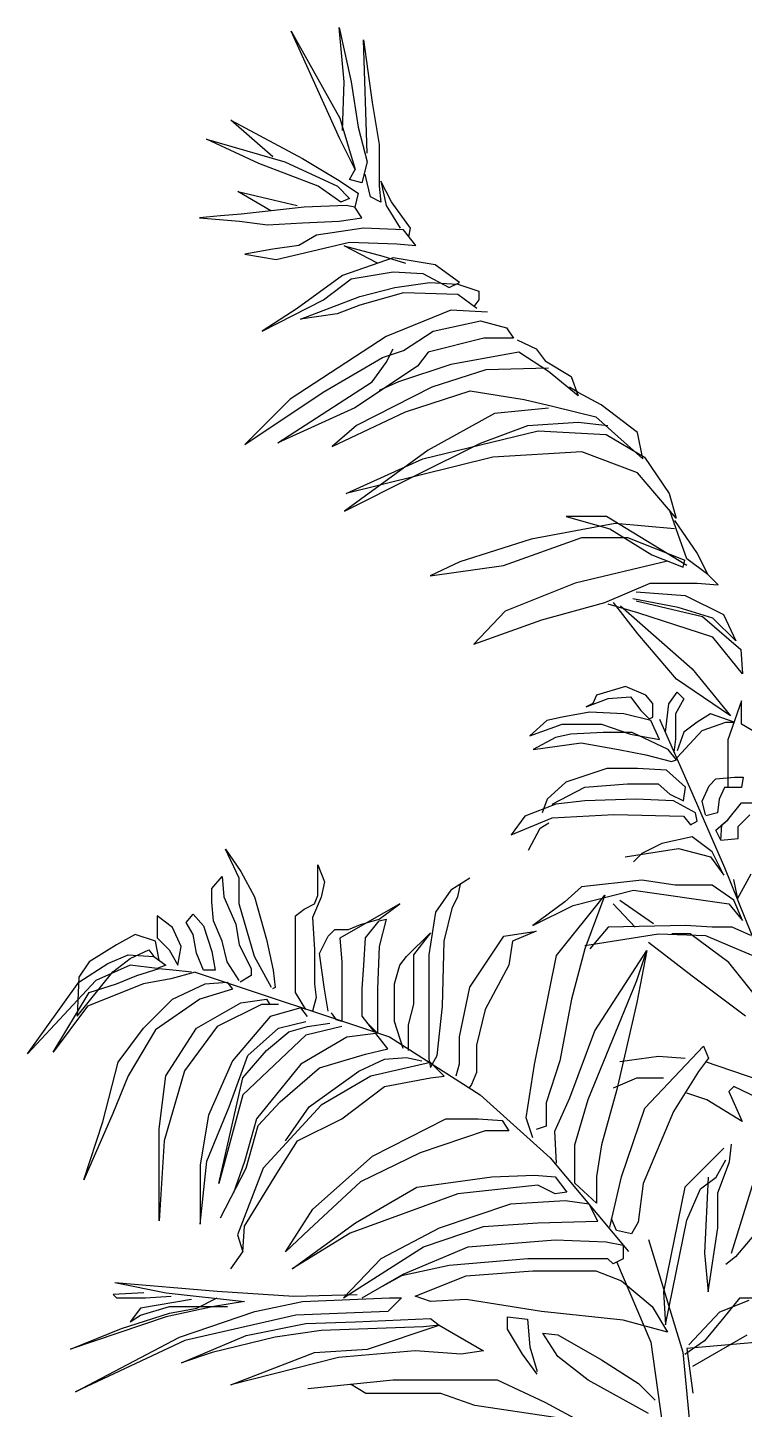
# Model space of a CAD drawing. Header units: millimetres. Extents: x 12377 to 30673, y 89761 to 101952.
# Drawn here: x 28134 to 28419, y 100375 to 100923 of the extents above; entities that cross this region are included whole.
import ezdxf

# ---------------------------------------------------------------- set-up
doc = ezdxf.new("R2010")
doc.units = ezdxf.units.MM

# ---------------------------------------------------------------- blocks, each defined once
blk = doc.blocks.new('A$C6C1516BF')
at = {"linetype": 'ByBlock'}
for p, q in [((132.1, 1134.16), (136.95, 1112.73)), ((134.18, 1112.73), (132.1, 1134.16)), ((113.04, 1132.81), (132.4, 1098.21)), ((132.4, 1090.06), (113.04, 1132.81)), ((143.18, 1084.38), (141.79, 1129.32)), ((141.79, 1129.32), (145.25, 1104.43)), ((133.48, 1093.37), (134.18, 1112.73)), ((136.95, 1112.73), (139.71, 1094.75)), ((145.25, 1104.43), (148.02, 1087.84)), ((105.79, 1083), (89.18, 1097.52)), ((89.18, 1097.52), (117.56, 1082.31)), ((132.4, 1098.21), (138.52, 1077.85)), ((139.71, 1094.75), (143.18, 1080.92)), ((79.49, 1089.91), (110.64, 1080.92)), ((100.26, 1080.23), (79.49, 1089.91)), ((138.52, 1077.85), (132.4, 1090.06)), ((148.02, 1087.84), (148.02, 1071.25)), ((123.79, 1071.25), (100.26, 1080.23)), ((110.64, 1080.92), (131.41, 1071.25)), ((117.56, 1082.31), (131.41, 1074.01)), ((143.18, 1080.92), (141.1, 1072.63)), ((131.41, 1074.01), (139.71, 1068.48)), ((136.25, 1074.01), (138.52, 1077.85)), ((141.1, 1072.63), (136.25, 1074.01)), ((143.18, 1072.63), (142.48, 1076.09)), ((105.07, 1061.58), (91.92, 1069.18)), ((91.92, 1069.18), (106.46, 1065.72)), ((132.79, 1065.02), (123.79, 1071.25)), ((131.41, 1071.25), (136.25, 1066.41)), ((139.71, 1068.48), (138.33, 1062.95)), ((144.56, 1067.1), (143.18, 1072.63)), ((148.02, 1071.25), (148.71, 1065.02)), ((152.84, 1065.03), (148.68, 1073.33)), ((148.68, 1073.33), (150.76, 1063.65)), ((118.26, 1062.95), (93.33, 1060.18)), ((106.46, 1065.72), (115.46, 1063.65)), ((134.87, 1063.64), (118.26, 1062.95)), ((136.25, 1066.41), (132.79, 1065.02)), ((138.33, 1062.95), (134.87, 1063.64)), ((141.1, 1058.8), (138.33, 1062.95)), ((148.71, 1065.02), (144.56, 1067.1)), ((150.76, 1063.65), (156.3, 1054.66)), ((160.45, 1054.66), (152.84, 1065.03)), ((85.03, 1059.49), (76.72, 1058.8)), ((76.72, 1058.8), (92.64, 1057.42)), ((93.33, 1060.18), (85.03, 1059.49)), ((92.64, 1057.42), (103.72, 1056.04)), ((117.56, 1056.73), (132.1, 1057.42)), ((132.1, 1057.42), (141.1, 1058.8)), ((103.72, 1056.04), (117.56, 1056.73)), ((123.1, 1051.89), (116.18, 1047.74)), ((141.79, 1054.65), (123.1, 1051.89)), ((157.71, 1053.96), (141.79, 1054.65)), ((162.56, 1047.74), (157.71, 1053.96)), ((159.76, 1051.21), (160.45, 1054.66)), ((105.79, 1046.36), (94.72, 1044.28)), ((116.18, 1047.74), (105.79, 1046.36)), ((118.95, 1044.97), (136.25, 1049.12)), ((147.32, 1040.77), (134.17, 1047.69)), ((134.17, 1047.69), (149.4, 1043.54)), ((136.25, 1049.12), (154.94, 1048.43)), ((154.94, 1048.43), (162.56, 1047.74)), ((94.72, 1044.28), (107.18, 1042.21)), ((107.18, 1042.21), (118.95, 1044.97)), ((153.55, 1042.85), (133.48, 1035.93)), ((149.4, 1043.54), (158.4, 1040.77)), ((170.17, 1040.08), (153.55, 1042.85)), ((133.48, 1035.93), (115.48, 1022.8)), ((136.94, 1034.55), (153.55, 1037.31)), ((153.55, 1037.31), (165.32, 1036.62)), ((165.32, 1036.62), (175.71, 1031.09)), ((179.86, 1033.17), (170.17, 1040.08)), ((125.86, 1026.25), (136.94, 1034.55)), ((140.38, 1027.61), (154.23, 1031.07)), ((154.23, 1031.07), (168.07, 1033.14)), ((168.07, 1033.14), (179.15, 1032.45)), ((175.71, 1031.09), (179.86, 1033.17)), ((179.15, 1032.45), (187.46, 1029.69)), ((101.64, 1013.81), (125.86, 1026.25)), ((116.85, 1018.62), (140.38, 1027.61)), ((157.69, 1028.99), (140.38, 1024.15)), ((179.15, 1028.3), (157.69, 1028.99)), ((186.76, 1022.77), (179.15, 1028.3)), ((187.46, 1026.23), (185.57, 1023.64)), ((187.46, 1029.69), (187.46, 1026.23)), ((115.48, 1022.8), (101.64, 1013.81)), ((131.38, 1020.7), (116.85, 1018.62)), ((140.38, 1024.15), (131.38, 1020.7)), ((176.38, 1022.08), (150.77, 1011.71)), ((190.92, 1021.39), (176.38, 1022.08)), ((157.69, 1006.18), (169.46, 1013.78)), ((169.46, 1013.78), (188.15, 1017.93)), ((188.15, 1017.93), (198.53, 1015.17)), ((198.53, 1015.17), (201.3, 1011.02)), ((150.77, 1011.71), (112.69, 986.82)), ((189.53, 1011.02), (167.38, 1005.49)), ((201.3, 1011.02), (189.53, 1011.02)), ((202.69, 1010.33), (210.3, 1006.87)), ((125.85, 989.59), (149.38, 1003.41)), ((149.38, 1003.41), (157.69, 1006.18)), ((150.77, 1001.34), (153.54, 1006.87)), ((167.38, 1005.49), (163.23, 999.96)), ((203.38, 1005.49), (176.38, 1000.65)), ((215.15, 997.88), (203.38, 1005.49)), ((210.3, 1006.87), (213.76, 1002.03)), ((163.23, 999.96), (138.31, 983.36)), ((145.23, 993.73), (150.77, 1001.34)), ((176.38, 1000.65), (155.61, 993.73)), ((190.28, 998.49), (168.82, 991.57)), ((215.2, 999.18), (190.28, 998.49)), ((213.76, 1002.03), (224.15, 995.81)), ((226.91, 988.2), (215.15, 997.88)), ((107.85, 969.54), (145.23, 993.73)), ((168.82, 991.57), (139.05, 976.36)), ((155.61, 993.73), (148, 990.28)), ((226.97, 989.5), (223.51, 991.57)), ((224.15, 995.81), (226.91, 988.2)), ((94.69, 968.84), (125.85, 989.59)), ((112.69, 986.82), (94.69, 968.84)), ((158.43, 981.89), (184.05, 990.19)), ((184.05, 990.19), (205.51, 986.73)), ((205.51, 986.73), (217.28, 983.97)), ((235.97, 984.66), (226.97, 989.5)), ((138.31, 983.36), (107.85, 969.54)), ((129.36, 968.07), (158.43, 981.89)), ((193.74, 981.2), (167.43, 966.68)), ((215.2, 983.28), (193.74, 981.2)), ((217.28, 983.97), (233.89, 979.82)), ((250.5, 973.6), (235.97, 984.66)), ((139.05, 976.36), (129.36, 968.07)), ((188.2, 969.45), (206.89, 976.36)), ((206.89, 976.36), (226.97, 977.75)), ((226.97, 977.75), (238.73, 976.36)), ((233.89, 979.82), (252.58, 963.23)), ((165.36, 963.23), (211.04, 974.29)), ((211.04, 974.29), (238.04, 972.91)), ((238.04, 972.91), (253.27, 963.92)), ((252.58, 963.23), (250.5, 973.6)), ((167.43, 966.68), (134.21, 942.49)), ((161.9, 956.31), (188.2, 969.45)), ((228.35, 965.99), (193.05, 963.92)), ((250.5, 957.7), (228.35, 965.99)), ((193.05, 963.92), (134.9, 949.4)), ((134.9, 949.4), (165.36, 963.23)), ((253.27, 963.92), (262.96, 949.4)), ((134.21, 942.49), (161.9, 956.31)), ((265.73, 939.72), (250.5, 957.7)), ((262.96, 949.4), (265.73, 939.72)), ((266.55, 933.25), (263.09, 942.93)), ((241.56, 937.54), (208.33, 931.32)), ((238.1, 940.31), (222.18, 940.31)), ((222.18, 940.31), (239.48, 935.47)), ((269.94, 920.95), (238.1, 940.31)), ((265.1, 935.47), (241.56, 937.54)), ((265.16, 938.78), (274.16, 925.64)), ((208.33, 931.32), (179.95, 922.33)), ((197.26, 920.95), (228.41, 932.01)), ((228.41, 932.01), (246.41, 932.01)), ((239.48, 935.47), (256.1, 925.1)), ((246.41, 932.01), (269.25, 923.02)), ((270.01, 923.57), (266.55, 933.25)), ((179.95, 922.33), (168.18, 916.8)), ((168.18, 916.8), (197.26, 920.95)), ((262.33, 922.68), (225.68, 913.88)), ((256.1, 925.1), (268.56, 920.26)), ((268.56, 920.26), (269.25, 923.02)), ((278.32, 917.35), (270.01, 923.57)), ((274.16, 925.64), (278.32, 917.35)), ((282.45, 913.19), (278.32, 917.35)), ((225.68, 913.88), (197.99, 902.82)), ((237.45, 906.28), (255.45, 913.88)), ((249.91, 910.42), (269.3, 909.04)), ((255.45, 913.88), (274.14, 913.88)), ((274.14, 913.88), (282.45, 913.19)), ((212.53, 899.36), (237.45, 906.28)), ((250.61, 902.13), (238.84, 905.58)), ((250.61, 893.83), (240.91, 906.28)), ((243.68, 904.89), (272.07, 880)), ((266.53, 904.2), (248.53, 907.66)), ((249.91, 906.97), (276.22, 900.75)), ((280.37, 900.05), (266.53, 904.2)), ((269.3, 909.04), (284.53, 901.44)), ((197.99, 902.82), (185.53, 889.68)), ((185.53, 889.68), (212.53, 899.36)), ((280.37, 892.45), (250.61, 902.13)), ((276.22, 900.75), (291.45, 887.61)), ((289.37, 891.07), (280.37, 900.05)), ((284.53, 901.44), (289.37, 891.07)), ((265.84, 875.86), (250.61, 893.83)), ((292.14, 877.93), (280.37, 892.45)), ((291.45, 887.61), (292.14, 877.93)), ((272.07, 880), (287.29, 861.34)), ((245.64, 872.94), (234.14, 869.56)), ((253.76, 869.56), (245.64, 872.94)), ((287.29, 861.34), (265.84, 875.86)), ((230.08, 864.83), (238.87, 868.21)), ((232.79, 866.18), (230.08, 864.83)), ((234.14, 869.56), (232.79, 866.18)), ((238.87, 868.21), (247.67, 868.89)), ((247.67, 868.89), (251.73, 863.48)), ((256.47, 866.18), (253.76, 869.56)), ((256.47, 860.78), (256.47, 866.18)), ((261.51, 854.77), (262.84, 866.05)), ((262.84, 866.05), (266.17, 870.7)), ((268.82, 868.04), (265.5, 862.07)), ((266.17, 870.7), (268.82, 868.04)), ((291.65, 867.21), (286.25, 851.82)), ((291.65, 857.97), (291.65, 867.21)), ((220.61, 860.78), (214.52, 859.43)), ((231.43, 862.8), (220.61, 860.78)), ((244.96, 862.13), (231.43, 862.8)), ((255.79, 859.43), (244.96, 862.13)), ((251.73, 863.48), (255.11, 860.1)), ((255.11, 860.1), (256.47, 860.78)), ((265.5, 862.07), (265.5, 852.12)), ((279.45, 862.07), (274.14, 858.75)), ((288.75, 858.75), (279.45, 862.07)), ((214.52, 859.43), (207.75, 853.34)), ((207.75, 853.34), (220.61, 858.07)), ((220.61, 858.07), (236.17, 858.07)), ((236.85, 854.7), (223.99, 854.02)), ((236.17, 858.07), (247.67, 854.02)), ((248.35, 854.7), (236.85, 854.7)), ((262.56, 847.94), (248.35, 854.7)), ((259.17, 851.99), (255.79, 859.43)), ((259.18, 859.97), (272.03, 830.91)), ((266.17, 844.82), (276.13, 855.44)), ((268.82, 854.77), (266.17, 847.47)), ((274.14, 858.75), (268.82, 854.77)), ((276.13, 855.44), (285.43, 858.75)), ((285.43, 858.75), (288.75, 858.75)), ((300.89, 852.58), (291.65, 857.97)), ((217.9, 852.67), (209.1, 847.94)), ((209.1, 847.94), (228.05, 850.64)), ((223.99, 854.02), (217.9, 852.67)), ((228.05, 850.64), (242.93, 847.94)), ((247.67, 854.02), (259.17, 851.99)), ((265.5, 852.12), (264.84, 846.81)), ((286.25, 851.82), (286.25, 833.35)), ((242.93, 847.94), (253.76, 845.91)), ((253.76, 845.91), (263.91, 843.21)), ((265.94, 843.88), (262.56, 847.94)), ((263.91, 843.21), (265.94, 843.88)), ((238.29, 840.46), (222.05, 835.05)), ((250.47, 840.46), (238.29, 840.46)), ((261.97, 839.79), (250.47, 840.46)), ((269.41, 833.03), (261.97, 839.79)), ((222.05, 835.05), (214.61, 828.3)), ((216.64, 826.27), (229.49, 833.03)), ((229.49, 833.03), (246.41, 834.38)), ((246.41, 834.38), (258.59, 834.38)), ((258.59, 834.38), (263.32, 830.32)), ((268.74, 827.62), (269.41, 833.03)), ((276.09, 827.53), (278.8, 833.61)), ((278.8, 833.61), (281.51, 836.32)), ((281.51, 836.32), (288.95, 836.99)), ((284.89, 832.94), (282.86, 828.21)), ((291.66, 832.94), (284.89, 832.94)), ((288.95, 836.99), (292.33, 836.99)), ((292.33, 836.99), (291.66, 832.94)), ((214.61, 828.3), (212.58, 822.89)), ((229.49, 827.62), (217.99, 826.27)), ((249.79, 828.3), (229.49, 827.62)), ((264.68, 827.62), (249.79, 828.3)), ((263.32, 830.32), (268.74, 827.62)), ((273.47, 822.89), (264.68, 827.62)), ((272.03, 830.91), (284.89, 801.18)), ((277.45, 822.12), (276.09, 827.53)), ((282.86, 828.21), (282.18, 822.8)), ((217.99, 826.27), (205.81, 821.54)), ((216.64, 820.86), (241, 822.22)), ((241, 822.22), (268.74, 821.54)), ((274.15, 819.51), (273.47, 822.89)), ((282.18, 822.8), (277.57, 821.65)), ((286.24, 820.1), (291.66, 826.85)), ((290.3, 817.39), (295.04, 822.12)), ((291.66, 826.85), (300.45, 826.85)), ((205.81, 821.54), (200.4, 814.11)), ((200.4, 814.11), (216.64, 820.86)), ((207.17, 808.03), (211.9, 816.81)), ((211.9, 816.81), (215.29, 818.84)), ((268.74, 821.54), (271.44, 818.16)), ((271.44, 818.16), (274.15, 819.51)), ((281.51, 816.04), (286.24, 820.1)), ((283.54, 811.99), (283.87, 818.07)), ((283.87, 818.07), (286.24, 820.1)), ((290.3, 812.66), (290.3, 817.39)), ((272.08, 813.39), (260.12, 810.73)), ((280.05, 807.41), (272.08, 813.39)), ((283.54, 811.99), (281.51, 816.04)), ((283.54, 811.99), (290.3, 812.66)), ((92.49, 796.92), (87.08, 808.41)), ((87.08, 808.41), (93.17, 799.62)), ((245.5, 805.42), (266.76, 808.74)), ((252.15, 806.75), (248.83, 803.43)), ((260.12, 810.73), (252.15, 806.75)), ((266.76, 808.74), (279.39, 805.42)), ((279.39, 805.42), (284.7, 798.12)), ((284.7, 798.12), (280.05, 807.41)), ((123.65, 790.13), (123.65, 802.29)), ((123.65, 802.29), (126.36, 795.53)), ((284.89, 801.18), (301.13, 761.31)), ((81.67, 792.87), (85.73, 797.6)), ((85.73, 797.6), (86.4, 789.49)), ((92.49, 786.79), (92.49, 796.92)), ((93.17, 799.62), (98.58, 789.49)), ((126.36, 795.53), (125.01, 789.45)), ((183.91, 796.94), (176.47, 792.21)), ((179.17, 789.51), (180.19, 794.58)), ((252.15, 796.13), (228.23, 793.48)), ((265.44, 794.14), (252.15, 796.13)), ((288.57, 796.41), (290.11, 788.71)), ((290.11, 788.71), (295.5, 798.72)), ((81.67, 787.46), (81.67, 792.87)), ((86.4, 789.49), (91.14, 778.68)), ((98.58, 789.49), (103.32, 772.6)), ((125.01, 789.45), (121.62, 781.34)), ((122.3, 786.75), (123.65, 790.13)), ((176.47, 792.21), (170.38, 783.43)), ((177.14, 785.46), (179.17, 789.51)), ((218.26, 766.27), (237.53, 790.16)), ((228.23, 793.48), (221.59, 787.51)), ((224.91, 786.18), (248.83, 792.15)), ((237.53, 790.16), (229.56, 768.93)), ((248.83, 792.15), (286.7, 786.84)), ((280.05, 794.14), (265.44, 794.14)), ((288.69, 788.17), (280.05, 794.14)), ((82.34, 780.03), (81.67, 787.46)), ((98.58, 765.84), (92.49, 786.79)), ((114.86, 782.02), (118.24, 784.72)), ((118.24, 784.72), (122.3, 786.75)), ((156.13, 786.75), (132.45, 773.23)), ((148.01, 780.67), (156.13, 786.75)), ((170.38, 783.43), (167.67, 766.54)), ((173.76, 771.94), (177.14, 785.46)), ((221.59, 787.51), (208.96, 778.22)), ((208.96, 778.22), (224.91, 786.18)), ((240.82, 786.79), (249.46, 777.5)), ((256.76, 778.83), (243.48, 788.12)), ((286.7, 786.84), (292.01, 780.21)), ((292.01, 780.21), (288.69, 788.17)), ((66.1, 777.33), (60.02, 782.06)), ((60.02, 782.06), (60.02, 773.27)), ((71.52, 779.35), (74.22, 782.73)), ((74.22, 774.62), (71.52, 779.35)), ((74.22, 782.73), (78.28, 778)), ((78.28, 778), (81.67, 767.87)), ((85.73, 771.92), (82.34, 780.03)), ((91.14, 778.68), (92.49, 770.57)), ((114.86, 774.59), (114.86, 782.02)), ((121.62, 781.34), (122.3, 768.5)), ((135.83, 776.61), (140.57, 778.64)), ((140.57, 778.64), (148.01, 780.67)), ((142.64, 773.29), (148.05, 780.05)), ((148.05, 780.05), (150.76, 780.73)), ((150.76, 780.73), (148.05, 769.91)), ((269.42, 778.22), (238.86, 777.55)), ((280.05, 777.55), (269.42, 778.22)), ((51.22, 774.62), (43.78, 770.57)), ((59.34, 771.92), (51.22, 774.62)), ((60.02, 773.27), (64.75, 768.54)), ((69.49, 769.89), (66.1, 777.33)), ((75.58, 767.19), (74.22, 774.62)), ((103.32, 772.6), (106.02, 760.43)), ((114.86, 762.42), (114.86, 774.59)), ((124.33, 767.15), (127.71, 773.91)), ((127.71, 773.91), (130.42, 776.61)), ((130.42, 776.61), (135.83, 776.61)), ((132.45, 773.23), (133.13, 763.77)), ((141.96, 762.48), (142.64, 773.29)), ((158.88, 765.86), (168.35, 775.32)), ((168.35, 775.32), (161.58, 766.54)), ((183.91, 753.7), (197.44, 773.97)), ((197.44, 773.97), (210.3, 776)), ((210.3, 776), (200.83, 771.94)), ((229.56, 770.26), (258.79, 774.9)), ((238.86, 777.55), (231.55, 768.93)), ((258.79, 774.9), (277.39, 774.24)), ((271.38, 774.85), (264.07, 774.85)), ((286.66, 763.57), (271.38, 774.85)), ((277.39, 774.24), (291.35, 768.26)), ((288.02, 777.55), (280.05, 777.55)), ((295.33, 774.24), (288.02, 777.55)), ((43.78, 770.57), (32.95, 763.81)), ((49.19, 765.16), (56.63, 768.54)), ((56.63, 768.54), (58.66, 765.84)), ((60.69, 764.49), (59.34, 771.92)), ((64.75, 768.54), (68.13, 762.46)), ((68.13, 762.46), (69.49, 769.89)), ((78.28, 760.43), (75.58, 767.19)), ((81.67, 767.87), (83.02, 760.43)), ((87.76, 763.81), (85.73, 771.92)), ((92.49, 770.57), (97.23, 761.11)), ((122.3, 768.5), (122.3, 754.99)), ((126.36, 752.96), (124.33, 767.15)), ((148.05, 769.91), (147.37, 753.02)), ((173.08, 746.26), (173.76, 771.94)), ((200.83, 771.94), (199.47, 762.48)), ((229.56, 768.93), (224.24, 749.02)), ((233.55, 736.41), (254.14, 768.26)), ((250.15, 756.32), (254.14, 768.26)), ((254.14, 768.26), (250.15, 747.69)), ((254.77, 771.53), (272.05, 758.26)), ((291.35, 768.26), (299.32, 764.95)), ((32.95, 763.81), (28.89, 757.73)), ((28.89, 755.7), (40.39, 763.13)), ((49.19, 762.46), (35.66, 756.38)), ((40.39, 763.13), (48.51, 766.51)), ((42.42, 759.76), (49.19, 765.16)), ((48.51, 766.51), (58.66, 765.84)), ((60.02, 761.11), (49.19, 762.46)), ((58.66, 765.84), (63.4, 762.46)), ((63.4, 762.46), (60.02, 761.11)), ((92.49, 756.38), (87.76, 763.81)), ((105.35, 753.67), (98.58, 765.84)), ((114.86, 751.61), (114.86, 762.42)), ((133.13, 763.77), (133.13, 748.91)), ((141.28, 753.02), (141.96, 762.48)), ((154.14, 755.05), (156.17, 762.48)), ((156.17, 762.48), (158.88, 765.86)), ((161.58, 766.54), (161.58, 755.72)), ((167.67, 766.54), (167.67, 743.56)), ((199.47, 762.48), (190, 744.91)), ((209.63, 723.14), (218.26, 766.27)), ((297.29, 750.3), (286.66, 763.57)), ((35.66, 756.38), (8.59, 727.32)), ((28.22, 742.19), (42.42, 759.76)), ((28.89, 757.73), (28.22, 742.19)), ((43.78, 755.03), (51.9, 758.4)), ((51.9, 758.4), (60.69, 761.11)), ((65.43, 757.05), (54.6, 755.03)), ((60.69, 761.11), (67.46, 760.43)), ((75.01, 759.73), (65.43, 757.05)), ((67.46, 760.43), (73.55, 759.76)), ((75.01, 759.73), (152.14, 734.06)), ((83.02, 760.43), (78.28, 760.43)), ((97.23, 758.4), (92.94, 755.67)), ((97.23, 761.11), (97.23, 758.4)), ((106.02, 760.43), (106.7, 753.67)), ((230.89, 709.21), (250.15, 756.32)), ((272.05, 758.26), (293.31, 742.33)), ((8.59, 727.32), (28.89, 755.7)), ((18.74, 728), (32.95, 751.65)), ((54.6, 755.03), (32.27, 746.24)), ((32.95, 751.65), (43.78, 755.03)), ((66.1, 748.94), (78.96, 755.03)), ((89.79, 753), (76.93, 748.94)), ((78.96, 755.03), (87.76, 755.7)), ((87.76, 755.7), (89.79, 753)), ((106.7, 753.67), (105.67, 753.1)), ((118.92, 744.85), (114.86, 751.61)), ((122.3, 754.99), (122.98, 749.58)), ((127.71, 744.18), (126.36, 752.96)), ((141.28, 742.21), (141.28, 753.02)), ((147.37, 753.02), (147.37, 742.88)), ((154.14, 740.18), (154.14, 755.05)), ((161.58, 755.72), (161.58, 746.94)), ((179.85, 734.1), (183.91, 753.7)), ((32.27, 746.24), (18.74, 728)), ((54.6, 737.46), (66.1, 748.94)), ((76.93, 748.94), (59.34, 736.78)), ((75.58, 737.46), (93.17, 747.59)), ((101.29, 746.92), (83.7, 738.13)), ((93.17, 747.59), (103.32, 748.94)), ((108.05, 746.92), (101.29, 746.92)), ((103.32, 748.94), (104.67, 746.92)), ((116.89, 745.53), (104.71, 742.15)), ((119.59, 742.15), (116.89, 745.53)), ((121.62, 744.18), (116.89, 745.53)), ((122.98, 749.58), (121.62, 744.18)), ((133.13, 748.91), (133.13, 740.12)), ((161.58, 746.94), (159.55, 738.83)), ((171.05, 726.67), (173.08, 746.26)), ((224.24, 749.02), (219.59, 724.47)), ((250.15, 747.69), (242.18, 713.19)), ((104.71, 742.15), (89.82, 724.58)), ((108.09, 737.42), (118.92, 740.12)), ((131.1, 740.8), (129.07, 743.5)), ((133.13, 740.12), (131.1, 740.8)), ((146.02, 736.13), (141.28, 742.21)), ((147.37, 742.88), (147.37, 735.45)), ((157.52, 729.37), (154.14, 740.18)), ((167.67, 743.56), (167.67, 730.72)), ((190, 744.91), (186.62, 730.72)), ((44.45, 723.94), (54.6, 737.46)), ((59.34, 736.78), (48.51, 718.54)), ((63.4, 718.54), (75.58, 737.46)), ((83.7, 738.13), (70.84, 720.56)), ((118.92, 734.72), (93.88, 711.07)), ((95.91, 726.61), (108.09, 737.42)), ((103.36, 728.64), (112.15, 736.07)), ((112.15, 736.07), (119.59, 738.1)), ((133.13, 738.1), (118.92, 734.72)), ((119.59, 738.1), (128.44, 739.46)), ((146.69, 735.32), (135.19, 733.97)), ((147.37, 735.45), (143.65, 739.17)), ((151.42, 729.24), (146.69, 735.32)), ((159.55, 738.83), (159.55, 728.69)), ((179.85, 723.29), (179.85, 734.1)), ((223.58, 709.87), (233.55, 736.41)), ((93.88, 717.82), (103.36, 728.64)), ((135.19, 733.97), (116.92, 723.16)), ((142.63, 727.21), (151.42, 729.24)), ((152.14, 734.06), (188, 711.08)), ((167.67, 730.72), (167.67, 725.32)), ((186.62, 730.72), (186.62, 719.91)), ((253.41, 705.75), (276.66, 730.3)), ((276.66, 730.3), (278.65, 725.65)), ((38.36, 700.29), (44.45, 723.94)), ((89.82, 724.58), (80.35, 702.96)), ((88.47, 706.34), (95.91, 726.61)), ((116.92, 723.16), (99.33, 701.53)), ((124.36, 721.81), (142.63, 727.21)), ((139.92, 720.46), (150.07, 725.19)), ((168.34, 723.83), (144.66, 718.43)), ((150.07, 725.19), (158.87, 725.86)), ((158.87, 725.86), (164.96, 724.51)), ((167.67, 725.32), (168.35, 721.94)), ((173.75, 718.43), (168.34, 723.83)), ((168.35, 721.94), (171.05, 726.67)), ((178.5, 718.56), (179.85, 723.29)), ((206.31, 701.91), (209.63, 723.14)), ((219.59, 724.47), (214.28, 707.88)), ((243.44, 724.33), (258.72, 726.32)), ((258.72, 726.32), (269.35, 725.65)), ((278.65, 725.65), (274.67, 720.34)), ((277.32, 724.33), (298.58, 717.03)), ((48.51, 718.54), (42.42, 703.67)), ((60.69, 697.59), (63.4, 718.54)), ((70.84, 720.56), (62.72, 692.86)), ((84.41, 675.93), (93.88, 717.82)), ((108.8, 708.29), (124.36, 721.81)), ((120.3, 706.27), (139.92, 720.46)), ((144.66, 718.43), (125.04, 706.94)), ((150.07, 714.37), (168.34, 717.75)), ((168.34, 717.75), (173.75, 718.43)), ((186.62, 719.91), (184.59, 715.18)), ((250.08, 717.69), (240.78, 713.71)), ((260.71, 717.69), (250.08, 717.69)), ((274.67, 720.34), (264.7, 704.42)), ((133.16, 701.53), (150.07, 714.37)), ((184.59, 715.18), (183.72, 713.82)), ((242.18, 713.19), (236.2, 691.29)), ((288.62, 714.37), (286.63, 712.38)), ((286.63, 712.38), (291.94, 700.44)), ((305.23, 706.41), (288.62, 714.37)), ((93.88, 711.07), (84.41, 675.93)), ((100, 698.83), (108.8, 708.29)), ((125.04, 706.94), (102.03, 681.94)), ((188, 711.08), (215.74, 686.08)), ((214.28, 707.88), (214.28, 698.59)), ((217.6, 696.6), (223.58, 709.87)), ((225.57, 691.29), (230.89, 709.21)), ((277.99, 709.06), (270.02, 711.72)), ((291.94, 700.44), (277.99, 709.06)), ((42.42, 703.67), (30.92, 677.32)), ((80.35, 702.96), (76.97, 683.36)), ((79.67, 684.71), (88.47, 706.34)), ((99.33, 701.53), (94.59, 684.64)), ((110.83, 692.75), (120.3, 706.27)), ((115.57, 692.75), (133.16, 701.53)), ((145.34, 686.67), (174.43, 701.53)), ((174.43, 701.53), (187.28, 701.53)), ((187.28, 701.53), (196.76, 700.86)), ((208.96, 693.95), (206.31, 701.91)), ((244.1, 678.54), (253.41, 705.75)), ((264.7, 704.42), (252.74, 675.89)), ((30.92, 677.32), (38.36, 700.29)), ((60.69, 661.1), (60.69, 697.59)), ((95.27, 681.94), (100, 698.83)), ((189.99, 696.8), (164.28, 688.02)), ((199.46, 696.8), (189.99, 696.8)), ((196.76, 700.86), (199.46, 696.8)), ((214.28, 698.59), (210.29, 697.27)), ((218.26, 684), (217.6, 696.6)), ((62.72, 692.86), (60.69, 661.1)), ((107.45, 679.91), (115.57, 692.75)), ((225.57, 676.03), (225.57, 691.29)), ((236.2, 691.29), (234.21, 678.69)), ((286.98, 684.51), (287.75, 691.44)), ((121.65, 665.72), (145.34, 686.67)), ((164.28, 688.02), (140.6, 676.53)), ((215.74, 686.08), (246.86, 648.91)), ((284.67, 689.9), (269.26, 674.51)), ((281.59, 678.35), (285.44, 685.28)), ((287.75, 648.34), (300.08, 688.36)), ((76.97, 659.71), (79.67, 684.71)), ((76.97, 683.36), (76.97, 659.71)), ((85.12, 662.34), (95.27, 681.94)), ((94.59, 684.64), (90.19, 672.14)), ((102.03, 681.94), (91.88, 655.58)), ((94.59, 658.96), (107.45, 679.91)), ((282.36, 672.2), (286.98, 684.51)), ((140.6, 676.53), (120.3, 657.61)), ((138.57, 660.31), (162.93, 674.51)), ((162.93, 674.51), (192.7, 678.56)), ((210.97, 675.18), (179.17, 671.8)), ((192.7, 678.56), (209.61, 679.24)), ((209.61, 679.24), (217.73, 678.56)), ((217.73, 671.8), (210.97, 675.18)), ((217.73, 678.56), (222.47, 672.48)), ((234.21, 668.07), (225.57, 676.03)), ((234.21, 678.69), (234.21, 668.07)), ((239.45, 658.64), (244.1, 678.54)), ((252.74, 675.89), (250.75, 660.63)), ((269.26, 674.51), (260.79, 632.95)), ((275.43, 673.74), (281.59, 678.35)), ((278.51, 678.35), (276.97, 648.34)), ((179.17, 671.8), (136.54, 656.26)), ((221.79, 669.04), (200.14, 667.69)), ((222.47, 672.48), (217.73, 671.8)), ((231.27, 667.69), (221.79, 669.04)), ((270.03, 661.42), (275.43, 673.74)), ((282.36, 658.35), (282.36, 672.2)), ((110.83, 648.83), (121.65, 665.72)), ((200.14, 667.69), (171.73, 658.23)), ((234.65, 660.93), (231.27, 667.69)), ((93.91, 648.83), (94.59, 658.96)), ((120.3, 657.61), (110.83, 648.83)), ((113.54, 642.07), (138.57, 660.31)), ((171.73, 658.23), (148.72, 646.06)), ((165.64, 650.79), (189.32, 658.9)), ((189.32, 658.9), (210.97, 660.25)), ((210.97, 660.25), (234.65, 660.93)), ((242.11, 657.31), (240.12, 661.95)), ((250.75, 660.63), (248.09, 655.98)), ((261.56, 619.87), (270.03, 661.42)), ((278.51, 632.95), (282.36, 658.35)), ((301.62, 661.42), (289.3, 646.8)), ((91.88, 655.58), (93.91, 648.83)), ((136.54, 656.26), (113.54, 642.07)), ((183.23, 650.79), (217.74, 653.5)), ((217.74, 653.5), (238.03, 652.82)), ((238.03, 652.82), (244.8, 651.47)), ((248.09, 655.98), (242.11, 657.31)), ((254.76, 653.69), (268.36, 609.04)), ((89.18, 642.07), (93.91, 648.83)), ((133.84, 630.52), (165.64, 650.79)), ((157.52, 639.98), (183.23, 650.79)), ((244.8, 651.47), (244.8, 646.06)), ((276.97, 648.34), (278.51, 632.95)), ((289.3, 646.8), (285.44, 643.73)), ((148.72, 646.06), (133.84, 630.52)), ((175.79, 643.36), (156.84, 639.31)), ((206.91, 646.06), (175.79, 643.36)), ((182.55, 639.31), (208.94, 641.33)), ((238.71, 646.06), (206.91, 646.06)), ((208.94, 641.33), (233.97, 641.33)), ((233.97, 641.33), (244.12, 637.28)), ((240.74, 644.04), (238.71, 646.06)), ((244.8, 646.06), (240.74, 644.04)), ((242.12, 644.96), (255.73, 612.93)), ((43.17, 636.6), (83.77, 633.22)), ((43.17, 636.6), (63.47, 632.55)), ((141.28, 630.52), (157.52, 639.98)), ((156.84, 639.31), (149.4, 635.25)), ((162.25, 631.2), (182.55, 639.31)), ((244.12, 637.28), (256.3, 627.14)), ((54.68, 632.55), (42.5, 631.87)), ((42.5, 631.87), (43.85, 630.52)), ((43.85, 630.52), (55.35, 630.52)), ((55.35, 630.52), (65.5, 631.2)), ((63.47, 632.55), (94.59, 629.17)), ((75.65, 626.47), (83.77, 630.52)), ((83.77, 633.22), (114.22, 631.2)), ((114.22, 631.2), (139.25, 631.87)), ((117.6, 629.17), (152.11, 630.52)), ((156.84, 630.52), (151.43, 625.12)), ((152.11, 630.52), (156.84, 630.52)), ((168.34, 629.17), (162.25, 631.2)), ((260.79, 632.95), (261.56, 619.87)), ((290.84, 630.47), (284.68, 622.77)), ((309.33, 630.47), (290.84, 630.47)), ((53.32, 626.47), (49.26, 621.06)), ((73.62, 629.85), (53.32, 626.47)), ((53.32, 623.76), (64.82, 627.14)), ((82.42, 627.14), (63.47, 623.09)), ((64.82, 627.14), (87.83, 627.14)), ((64.82, 624.44), (75.65, 626.47)), ((68.88, 614.98), (98.65, 625.12)), ((94.59, 629.17), (82.42, 627.14)), ((98.65, 625.12), (117.6, 629.17)), ((151.43, 625.12), (114.89, 623.76)), ((182.55, 629.85), (168.34, 629.17)), ((212.32, 625.12), (182.55, 629.85)), ((244.8, 621.74), (212.32, 625.12)), ((256.3, 627.14), (262.39, 617.01)), ((270.81, 612), (283.13, 625.08)), ((283.13, 625.08), (294.69, 629.7)), ((63.47, 623.09), (25.58, 610.25)), ((45.88, 618.36), (64.82, 624.44)), ((49.26, 621.06), (53.32, 623.76)), ((114.89, 623.76), (70.91, 613.63)), ((95.27, 615.66), (118.95, 620.39)), ((118.95, 620.39), (138.57, 621.06)), ((165.64, 619.03), (125.04, 617.68)), ((138.57, 621.06), (168.34, 622.41)), ((143.31, 610.25), (171.73, 619.71)), ((171.73, 619.71), (165.64, 619.03)), ((168.34, 622.41), (171.73, 619.71)), ((171.73, 619.71), (189.32, 609.57)), ((198.85, 618.1), (198.85, 623.04)), ((198.85, 623.04), (206.76, 622.05)), ((206.76, 622.05), (207.74, 611.19)), ((262.39, 617.01), (244.8, 621.74)), ((284.68, 622.77), (276.97, 613.54)), ((25.58, 610.25), (45.88, 618.36)), ((27.61, 593.36), (68.88, 614.98)), ((70.91, 613.63), (27.61, 593.36)), ((69.56, 604.84), (95.27, 615.66)), ((106.77, 614.98), (81.74, 608.9)), ((125.04, 617.68), (106.77, 614.98)), ((204.78, 608.23), (198.85, 618.1)), ((218.9, 607.26), (212.92, 616.55)), ((212.92, 616.55), (218.9, 615.89)), ((218.9, 615.89), (236.17, 605.93)), ((272.35, 603.53), (293.92, 615.85)), ((81.74, 608.9), (69.56, 604.84)), ((89.18, 596.06), (122.33, 608.9)), ((122.33, 608.9), (143.31, 610.25)), ((162.25, 609.57), (131.81, 606.87)), ((180.52, 608.22), (162.25, 609.57)), ((189.32, 609.57), (180.52, 608.22)), ((210.71, 600.33), (204.78, 608.23)), ((207.74, 611.19), (210.71, 601.32)), ((255.73, 612.93), (265.45, 543.04)), ((268.36, 609.04), (274.2, 549.83)), ((276.97, 613.54), (269.27, 608.15)), ((304.71, 613.54), (270.04, 610.46)), ((270.04, 610.46), (272.35, 592.76)), ((131.81, 606.87), (89.18, 596.06)), ((230.86, 597.97), (218.9, 607.26)), ((236.17, 605.93), (250.79, 596.64)), ((119.68, 594.63), (153.51, 598.01)), ((153.51, 598.01), (194.78, 598.01)), ((194.78, 598.01), (213.72, 589.23)), ((254.77, 584.7), (230.86, 597.97)), ((142.68, 592.6), (136.59, 596.32)), ((172.45, 592.6), (142.68, 592.6)), ((185.98, 587.87), (172.45, 592.6)), ((250.79, 596.64), (257.43, 590.01)), ((217.78, 583.14), (185.98, 587.87)), ((213.72, 589.23), (228.61, 581.12))]:
    blk.add_line(p, q, dxfattribs=at)

msp = doc.modelspace()

# ---------------------------------------------------------------- block references
msp.add_blockref('A$C6C1516BF', (28125.77, 99788.45))

doc.saveas('drawing.dxf')
